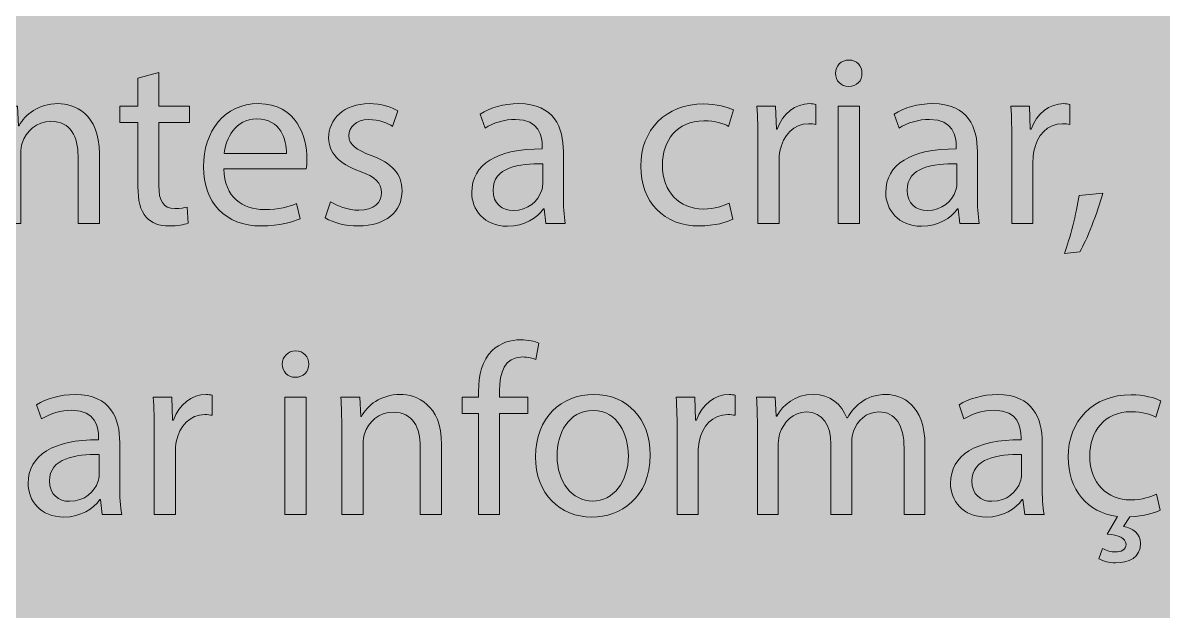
# Model space of a CAD drawing. Header units: inches. Extents: x -507 to 1392, y -754 to 68.
# Drawn here: x 442 to 498.4, y -129.8 to -100.7 of the extents above; entities that cross this region are included whole.
import ezdxf

# ---------------------------------------------------------------- set-up
doc = ezdxf.new("R2010")
doc.units = ezdxf.units.IN
doc.header["$MEASUREMENT"] = 0
doc.layers.add('Front', color=7, linetype='Continuous')
picture_1 = doc.add_image_def('image1.png', size_in_pixel=(3301, 2181))

# ---------------------------------------------------------------- blocks, each defined once
blk = doc.blocks.new('block 3')
at = {"layer": 'Front', "true_color": 0x326699}
h = blk.add_hatch(color=165, dxfattribs=at)
h.dxf.hatch_style = 2
h.paths.add_polyline_path([(-211, -462.1), (-211, 61.249), (581, 61.249), (581, -462.1)])
at = {"layer": 'Front'}
image = blk.add_image(picture_1, insert=(-211, -462.191), size_in_units=(792.24, 523.44), dxfattribs=at)
blk = doc.blocks.new('block 47')
at = {"layer": 'Front', "true_color": 0x231f20}
h = blk.add_hatch(color=250, dxfattribs=at)
h.dxf.hatch_style = 2
edge = h.paths.add_edge_path()
edge.add_spline(control_points=[(483.506, -103.209), (483.518, -103.569), (483.254, -103.857), (482.834, -103.857), (482.462, -103.857), (482.199, -103.569), (482.199, -103.209), (482.199, -102.838), (482.475, -102.55), (482.858, -102.55), (483.254, -102.55), (483.506, -102.838), (483.506, -103.209)], knot_values=[0, 0, 0, 0, 1, 1, 1, 2, 2, 2, 3, 3, 3, 4, 4, 4, 4], degree=3, periodic=1)
h.paths.add_polyline_path([(482.331, -110.646), (482.331, -104.841), (483.386, -104.841), (483.386, -110.646)])
h = blk.add_hatch(color=250, dxfattribs=at)
h.dxf.hatch_style = 2
edge = h.paths.add_edge_path()
edge.add_spline(control_points=[(448.718, -103.174), (448.718, -103.174), (448.718, -104.841), (448.718, -104.841), (448.718, -104.841), (450.229, -104.841), (450.229, -104.841), (450.229, -104.841), (450.229, -105.644), (450.229, -105.644), (450.229, -105.644), (448.718, -105.644), (448.718, -105.644), (448.718, -105.644), (448.718, -108.774), (448.718, -108.774), (448.718, -109.494), (448.922, -109.902), (449.51, -109.902), (449.786, -109.902), (449.989, -109.866), (450.121, -109.83), (450.121, -109.83), (450.169, -110.622), (450.169, -110.622), (449.965, -110.706), (449.642, -110.766), (449.234, -110.766), (448.742, -110.766), (448.346, -110.609), (448.094, -110.322), (447.794, -110.01), (447.687, -109.494), (447.687, -108.811), (447.687, -108.811), (447.687, -105.644), (447.687, -105.644), (447.687, -105.644), (446.787, -105.644), (446.787, -105.644), (446.787, -105.644), (446.787, -104.841), (446.787, -104.841), (446.787, -104.841), (447.687, -104.841), (447.687, -104.841), (447.687, -104.841), (447.687, -103.449), (447.687, -103.449), (447.687, -103.449), (448.718, -103.174), (448.718, -103.174)], knot_values=[0, 0, 0, 0, 1, 1, 1, 2, 2, 2, 3, 3, 3, 4, 4, 4, 5, 5, 5, 6, 6, 6, 7, 7, 7, 8, 8, 8, 9, 9, 9, 10, 10, 10, 11, 11, 11, 12, 12, 12, 13, 13, 13, 14, 14, 14, 15, 15, 15, 16, 16, 16, 17, 17, 17, 17], degree=3, periodic=1)
h = blk.add_hatch(color=250, dxfattribs=at)
h.dxf.hatch_style = 2
edge = h.paths.add_edge_path()
edge.add_spline(control_points=[(440.835, -106.412), (440.835, -105.812), (440.823, -105.32), (440.787, -104.841), (440.787, -104.841), (441.723, -104.841), (441.723, -104.841), (441.723, -104.841), (441.782, -105.8), (441.782, -105.8), (441.782, -105.8), (441.807, -105.8), (441.807, -105.8), (442.094, -105.249), (442.766, -104.709), (443.726, -104.709), (444.529, -104.709), (445.776, -105.188), (445.776, -107.179), (445.776, -107.179), (445.776, -110.646), (445.776, -110.646), (445.776, -110.646), (444.721, -110.646), (444.721, -110.646), (444.721, -110.646), (444.721, -107.299), (444.721, -107.299), (444.721, -106.364), (444.373, -105.584), (443.377, -105.584), (442.682, -105.584), (442.142, -106.076), (441.962, -106.664), (441.915, -106.795), (441.891, -106.976), (441.891, -107.155), (441.891, -107.155), (441.891, -110.646), (441.891, -110.646), (441.891, -110.646), (440.835, -110.646), (440.835, -110.646), (440.835, -110.646), (440.835, -106.412), (440.835, -106.412)], knot_values=[0, 0, 0, 0, 1, 1, 1, 2, 2, 2, 3, 3, 3, 4, 4, 4, 5, 5, 5, 6, 6, 6, 7, 7, 7, 8, 8, 8, 9, 9, 9, 10, 10, 10, 11, 11, 11, 12, 12, 12, 13, 13, 13, 14, 14, 14, 15, 15, 15, 15], degree=3, periodic=1)
h = blk.add_hatch(color=250, dxfattribs=at)
h.dxf.hatch_style = 2
edge = h.paths.add_edge_path()
edge.add_spline(control_points=[(451.935, -107.935), (451.959, -109.362), (452.87, -109.95), (453.926, -109.95), (454.681, -109.95), (455.137, -109.818), (455.533, -109.65), (455.533, -109.65), (455.713, -110.406), (455.713, -110.406), (455.341, -110.574), (454.706, -110.766), (453.782, -110.766), (451.995, -110.766), (450.927, -109.59), (450.927, -107.839), (450.927, -106.088), (451.959, -104.709), (453.65, -104.709), (455.545, -104.709), (456.049, -106.376), (456.049, -107.443), (456.049, -107.659), (456.024, -107.827), (456.013, -107.935), (456.013, -107.935), (451.935, -107.935), (451.935, -107.935)], knot_values=[0, 0, 0, 0, 1, 1, 1, 2, 2, 2, 3, 3, 3, 4, 4, 4, 5, 5, 5, 6, 6, 6, 7, 7, 7, 8, 8, 8, 9, 9, 9, 9], degree=3, periodic=1)
edge = h.paths.add_edge_path()
edge.add_spline(control_points=[(455.029, -107.179), (455.041, -106.508), (454.753, -105.464), (453.566, -105.464), (452.499, -105.464), (452.031, -106.448), (451.947, -107.179), (451.947, -107.179), (455.029, -107.179), (455.029, -107.179)], knot_values=[0, 0, 0, 0, 1, 1, 1, 2, 2, 2, 3, 3, 3, 3], degree=3, periodic=1)
h = blk.add_hatch(color=250, dxfattribs=at)
h.dxf.hatch_style = 2
edge = h.paths.add_edge_path()
edge.add_spline(control_points=[(457.215, -109.566), (457.527, -109.77), (458.079, -109.986), (458.606, -109.986), (459.374, -109.986), (459.733, -109.602), (459.733, -109.123), (459.733, -108.619), (459.434, -108.343), (458.654, -108.055), (457.611, -107.683), (457.119, -107.107), (457.119, -106.412), (457.119, -105.477), (457.875, -104.709), (459.122, -104.709), (459.709, -104.709), (460.226, -104.876), (460.549, -105.068), (460.549, -105.068), (460.285, -105.836), (460.285, -105.836), (460.058, -105.692), (459.638, -105.5), (459.098, -105.5), (458.474, -105.5), (458.126, -105.86), (458.126, -106.292), (458.126, -106.771), (458.474, -106.987), (459.23, -107.275), (460.237, -107.659), (460.753, -108.163), (460.753, -109.026), (460.753, -110.046), (459.961, -110.766), (458.582, -110.766), (457.947, -110.766), (457.359, -110.609), (456.951, -110.37), (456.951, -110.37), (457.215, -109.566), (457.215, -109.566)], knot_values=[0, 0, 0, 0, 1, 1, 1, 2, 2, 2, 3, 3, 3, 4, 4, 4, 5, 5, 5, 6, 6, 6, 7, 7, 7, 8, 8, 8, 9, 9, 9, 10, 10, 10, 11, 11, 11, 12, 12, 12, 13, 13, 13, 14, 14, 14, 14], degree=3, periodic=1)
h = blk.add_hatch(color=250, dxfattribs=at)
h.dxf.hatch_style = 2
edge = h.paths.add_edge_path()
edge.add_spline(control_points=[(467.869, -110.646), (467.869, -110.646), (467.785, -109.914), (467.785, -109.914), (467.785, -109.914), (467.749, -109.914), (467.749, -109.914), (467.425, -110.37), (466.802, -110.777), (465.974, -110.777), (464.799, -110.777), (464.199, -109.95), (464.199, -109.11), (464.199, -107.707), (465.446, -106.939), (467.689, -106.952), (467.689, -106.952), (467.689, -106.832), (467.689, -106.832), (467.689, -106.352), (467.557, -105.488), (466.37, -105.488), (465.83, -105.488), (465.267, -105.656), (464.859, -105.92), (464.859, -105.92), (464.619, -105.225), (464.619, -105.225), (465.099, -104.913), (465.794, -104.709), (466.526, -104.709), (468.301, -104.709), (468.732, -105.92), (468.732, -107.083), (468.732, -107.083), (468.732, -109.254), (468.732, -109.254), (468.732, -109.758), (468.756, -110.25), (468.829, -110.646), (468.829, -110.646), (467.869, -110.646), (467.869, -110.646)], knot_values=[0, 0, 0, 0, 1, 1, 1, 2, 2, 2, 3, 3, 3, 4, 4, 4, 5, 5, 5, 6, 6, 6, 7, 7, 7, 8, 8, 8, 9, 9, 9, 10, 10, 10, 11, 11, 11, 12, 12, 12, 13, 13, 13, 14, 14, 14, 14], degree=3, periodic=1)
edge = h.paths.add_edge_path()
edge.add_spline(control_points=[(467.713, -107.683), (466.562, -107.659), (465.254, -107.863), (465.254, -108.99), (465.254, -109.674), (465.71, -109.998), (466.25, -109.998), (467.005, -109.998), (467.485, -109.518), (467.653, -109.026), (467.689, -108.918), (467.713, -108.798), (467.713, -108.69), (467.713, -108.69), (467.713, -107.683), (467.713, -107.683)], knot_values=[0, 0, 0, 0, 1, 1, 1, 2, 2, 2, 3, 3, 3, 4, 4, 4, 5, 5, 5, 5], degree=3, periodic=1)
h = blk.add_hatch(color=250, dxfattribs=at)
h.dxf.hatch_style = 2
edge = h.paths.add_edge_path()
edge.add_spline(control_points=[(477.12, -110.43), (476.844, -110.574), (476.232, -110.766), (475.453, -110.766), (473.702, -110.766), (472.562, -109.578), (472.562, -107.803), (472.562, -106.016), (473.786, -104.721), (475.681, -104.721), (476.305, -104.721), (476.856, -104.876), (477.144, -105.021), (477.144, -105.021), (476.904, -105.836), (476.904, -105.836), (476.652, -105.692), (476.257, -105.561), (475.681, -105.561), (474.35, -105.561), (473.63, -106.544), (473.63, -107.755), (473.63, -109.098), (474.494, -109.926), (475.645, -109.926), (476.245, -109.926), (476.641, -109.77), (476.94, -109.638), (476.94, -109.638), (477.12, -110.43), (477.12, -110.43)], knot_values=[0, 0, 0, 0, 1, 1, 1, 2, 2, 2, 3, 3, 3, 4, 4, 4, 5, 5, 5, 6, 6, 6, 7, 7, 7, 8, 8, 8, 9, 9, 9, 10, 10, 10, 10], degree=3, periodic=1)
h = blk.add_hatch(color=250, dxfattribs=at)
h.dxf.hatch_style = 2
edge = h.paths.add_edge_path()
edge.add_spline(control_points=[(478.358, -106.652), (478.358, -105.968), (478.347, -105.38), (478.311, -104.841), (478.311, -104.841), (479.234, -104.841), (479.234, -104.841), (479.234, -104.841), (479.27, -105.98), (479.27, -105.98), (479.27, -105.98), (479.318, -105.98), (479.318, -105.98), (479.582, -105.201), (480.217, -104.709), (480.925, -104.709), (481.045, -104.709), (481.129, -104.721), (481.225, -104.745), (481.225, -104.745), (481.225, -105.74), (481.225, -105.74), (481.117, -105.716), (481.009, -105.704), (480.865, -105.704), (480.122, -105.704), (479.594, -106.268), (479.45, -107.06), (479.426, -107.204), (479.402, -107.371), (479.402, -107.551), (479.402, -107.551), (479.402, -110.646), (479.402, -110.646), (479.402, -110.646), (478.358, -110.646), (478.358, -110.646), (478.358, -110.646), (478.358, -106.652), (478.358, -106.652)], knot_values=[0, 0, 0, 0, 1, 1, 1, 2, 2, 2, 3, 3, 3, 4, 4, 4, 5, 5, 5, 6, 6, 6, 7, 7, 7, 8, 8, 8, 9, 9, 9, 10, 10, 10, 11, 11, 11, 12, 12, 12, 13, 13, 13, 13], degree=3, periodic=1)
h = blk.add_hatch(color=250, dxfattribs=at)
h.dxf.hatch_style = 2
edge = h.paths.add_edge_path()
edge.add_spline(control_points=[(488.353, -110.646), (488.353, -110.646), (488.269, -109.914), (488.269, -109.914), (488.269, -109.914), (488.232, -109.914), (488.232, -109.914), (487.909, -110.37), (487.285, -110.777), (486.458, -110.777), (485.282, -110.777), (484.683, -109.95), (484.683, -109.11), (484.683, -107.707), (485.93, -106.939), (488.172, -106.952), (488.172, -106.952), (488.172, -106.832), (488.172, -106.832), (488.172, -106.352), (488.041, -105.488), (486.854, -105.488), (486.313, -105.488), (485.75, -105.656), (485.342, -105.92), (485.342, -105.92), (485.102, -105.225), (485.102, -105.225), (485.582, -104.913), (486.277, -104.709), (487.009, -104.709), (488.784, -104.709), (489.216, -105.92), (489.216, -107.083), (489.216, -107.083), (489.216, -109.254), (489.216, -109.254), (489.216, -109.758), (489.24, -110.25), (489.312, -110.646), (489.312, -110.646), (488.353, -110.646), (488.353, -110.646)], knot_values=[0, 0, 0, 0, 1, 1, 1, 2, 2, 2, 3, 3, 3, 4, 4, 4, 5, 5, 5, 6, 6, 6, 7, 7, 7, 8, 8, 8, 9, 9, 9, 10, 10, 10, 11, 11, 11, 12, 12, 12, 13, 13, 13, 14, 14, 14, 14], degree=3, periodic=1)
edge = h.paths.add_edge_path()
edge.add_spline(control_points=[(488.196, -107.683), (487.045, -107.659), (485.738, -107.863), (485.738, -108.99), (485.738, -109.674), (486.194, -109.998), (486.733, -109.998), (487.489, -109.998), (487.969, -109.518), (488.137, -109.026), (488.172, -108.918), (488.196, -108.798), (488.196, -108.69), (488.196, -108.69), (488.196, -107.683), (488.196, -107.683)], knot_values=[0, 0, 0, 0, 1, 1, 1, 2, 2, 2, 3, 3, 3, 4, 4, 4, 5, 5, 5, 5], degree=3, periodic=1)
h = blk.add_hatch(color=250, dxfattribs=at)
h.dxf.hatch_style = 2
edge = h.paths.add_edge_path()
edge.add_spline(control_points=[(490.922, -106.652), (490.922, -105.968), (490.91, -105.38), (490.875, -104.841), (490.875, -104.841), (491.798, -104.841), (491.798, -104.841), (491.798, -104.841), (491.834, -105.98), (491.834, -105.98), (491.834, -105.98), (491.882, -105.98), (491.882, -105.98), (492.146, -105.201), (492.781, -104.709), (493.489, -104.709), (493.609, -104.709), (493.693, -104.721), (493.789, -104.745), (493.789, -104.745), (493.789, -105.74), (493.789, -105.74), (493.681, -105.716), (493.573, -105.704), (493.429, -105.704), (492.686, -105.704), (492.158, -106.268), (492.014, -107.06), (491.99, -107.204), (491.966, -107.371), (491.966, -107.551), (491.966, -107.551), (491.966, -110.646), (491.966, -110.646), (491.966, -110.646), (490.922, -110.646), (490.922, -110.646), (490.922, -110.646), (490.922, -106.652), (490.922, -106.652)], knot_values=[0, 0, 0, 0, 1, 1, 1, 2, 2, 2, 3, 3, 3, 4, 4, 4, 5, 5, 5, 6, 6, 6, 7, 7, 7, 8, 8, 8, 9, 9, 9, 10, 10, 10, 11, 11, 11, 12, 12, 12, 13, 13, 13, 13], degree=3, periodic=1)
h = blk.add_hatch(color=250, dxfattribs=at)
h.dxf.hatch_style = 2
edge = h.paths.add_edge_path()
edge.add_spline(control_points=[(493.527, -112.121), (493.791, -111.413), (494.115, -110.13), (494.247, -109.254), (494.247, -109.254), (495.422, -109.134), (495.422, -109.134), (495.146, -110.154), (494.618, -111.485), (494.282, -112.049), (494.282, -112.049), (493.527, -112.121), (493.527, -112.121)], knot_values=[0, 0, 0, 0, 1, 1, 1, 2, 2, 2, 3, 3, 3, 4, 4, 4, 4], degree=3, periodic=1)
h = blk.add_hatch(color=250, dxfattribs=at)
h.dxf.hatch_style = 2
edge = h.paths.add_edge_path()
edge.add_spline(control_points=[(464.535, -125.045), (464.535, -125.045), (464.535, -120.044), (464.535, -120.044), (464.535, -120.044), (463.719, -120.044), (463.719, -120.044), (463.719, -120.044), (463.719, -119.241), (463.719, -119.241), (463.719, -119.241), (464.535, -119.241), (464.535, -119.241), (464.535, -119.241), (464.535, -118.965), (464.535, -118.965), (464.535, -118.149), (464.715, -117.406), (465.207, -116.938), (465.602, -116.554), (466.13, -116.398), (466.622, -116.398), (466.993, -116.398), (467.317, -116.482), (467.521, -116.566), (467.521, -116.566), (467.377, -117.382), (467.377, -117.382), (467.221, -117.31), (467.005, -117.25), (466.706, -117.25), (465.806, -117.25), (465.578, -118.041), (465.578, -118.929), (465.578, -118.929), (465.578, -119.241), (465.578, -119.241), (465.578, -119.241), (466.981, -119.241), (466.981, -119.241), (466.981, -119.241), (466.981, -120.044), (466.981, -120.044), (466.981, -120.044), (465.578, -120.044), (465.578, -120.044), (465.578, -120.044), (465.578, -125.045), (465.578, -125.045), (465.578, -125.045), (464.535, -125.045), (464.535, -125.045)], knot_values=[0, 0, 0, 0, 1, 1, 1, 2, 2, 2, 3, 3, 3, 4, 4, 4, 5, 5, 5, 6, 6, 6, 7, 7, 7, 8, 8, 8, 9, 9, 9, 10, 10, 10, 11, 11, 11, 12, 12, 12, 13, 13, 13, 14, 14, 14, 15, 15, 15, 16, 16, 16, 17, 17, 17, 17], degree=3, periodic=1)
h = blk.add_hatch(color=250, dxfattribs=at)
h.dxf.hatch_style = 2
edge = h.paths.add_edge_path()
edge.add_spline(control_points=[(456.134, -117.609), (456.146, -117.969), (455.882, -118.257), (455.463, -118.257), (455.091, -118.257), (454.827, -117.969), (454.827, -117.609), (454.827, -117.238), (455.103, -116.95), (455.487, -116.95), (455.882, -116.95), (456.134, -117.238), (456.134, -117.609)], knot_values=[0, 0, 0, 0, 1, 1, 1, 2, 2, 2, 3, 3, 3, 4, 4, 4, 4], degree=3, periodic=1)
h.paths.add_polyline_path([(454.959, -125.045), (454.959, -119.241), (456.015, -119.241), (456.015, -125.045)])
h = blk.add_hatch(color=250, dxfattribs=at)
h.dxf.hatch_style = 2
edge = h.paths.add_edge_path()
edge.add_spline(control_points=[(445.921, -125.045), (445.921, -125.045), (445.837, -124.314), (445.837, -124.314), (445.837, -124.314), (445.801, -124.314), (445.801, -124.314), (445.478, -124.77), (444.854, -125.177), (444.026, -125.177), (442.851, -125.177), (442.251, -124.35), (442.251, -123.51), (442.251, -122.107), (443.499, -121.339), (445.741, -121.352), (445.741, -121.352), (445.741, -121.231), (445.741, -121.231), (445.741, -120.752), (445.609, -119.888), (444.422, -119.888), (443.882, -119.888), (443.319, -120.056), (442.911, -120.32), (442.911, -120.32), (442.671, -119.625), (442.671, -119.625), (443.151, -119.312), (443.847, -119.109), (444.578, -119.109), (446.353, -119.109), (446.785, -120.32), (446.785, -121.483), (446.785, -121.483), (446.785, -123.654), (446.785, -123.654), (446.785, -124.158), (446.809, -124.649), (446.881, -125.045), (446.881, -125.045), (445.921, -125.045), (445.921, -125.045)], knot_values=[0, 0, 0, 0, 1, 1, 1, 2, 2, 2, 3, 3, 3, 4, 4, 4, 5, 5, 5, 6, 6, 6, 7, 7, 7, 8, 8, 8, 9, 9, 9, 10, 10, 10, 11, 11, 11, 12, 12, 12, 13, 13, 13, 14, 14, 14, 14], degree=3, periodic=1)
edge = h.paths.add_edge_path()
edge.add_spline(control_points=[(445.766, -122.083), (444.614, -122.059), (443.307, -122.263), (443.307, -123.39), (443.307, -124.074), (443.763, -124.398), (444.302, -124.398), (445.058, -124.398), (445.538, -123.918), (445.706, -123.426), (445.741, -123.318), (445.766, -123.198), (445.766, -123.09), (445.766, -123.09), (445.766, -122.083), (445.766, -122.083)], knot_values=[0, 0, 0, 0, 1, 1, 1, 2, 2, 2, 3, 3, 3, 4, 4, 4, 5, 5, 5, 5], degree=3, periodic=1)
h = blk.add_hatch(color=250, dxfattribs=at)
h.dxf.hatch_style = 2
edge = h.paths.add_edge_path()
edge.add_spline(control_points=[(448.491, -121.052), (448.491, -120.368), (448.479, -119.78), (448.443, -119.241), (448.443, -119.241), (449.367, -119.241), (449.367, -119.241), (449.367, -119.241), (449.403, -120.38), (449.403, -120.38), (449.403, -120.38), (449.451, -120.38), (449.451, -120.38), (449.714, -119.601), (450.35, -119.109), (451.058, -119.109), (451.178, -119.109), (451.262, -119.121), (451.357, -119.145), (451.357, -119.145), (451.357, -120.14), (451.357, -120.14), (451.25, -120.116), (451.142, -120.104), (450.998, -120.104), (450.254, -120.104), (449.727, -120.668), (449.583, -121.459), (449.559, -121.604), (449.535, -121.771), (449.535, -121.951), (449.535, -121.951), (449.535, -125.045), (449.535, -125.045), (449.535, -125.045), (448.491, -125.045), (448.491, -125.045), (448.491, -125.045), (448.491, -121.052), (448.491, -121.052)], knot_values=[0, 0, 0, 0, 1, 1, 1, 2, 2, 2, 3, 3, 3, 4, 4, 4, 5, 5, 5, 6, 6, 6, 7, 7, 7, 8, 8, 8, 9, 9, 9, 10, 10, 10, 11, 11, 11, 12, 12, 12, 13, 13, 13, 13], degree=3, periodic=1)
h = blk.add_hatch(color=250, dxfattribs=at)
h.dxf.hatch_style = 2
edge = h.paths.add_edge_path()
edge.add_spline(control_points=[(457.767, -120.812), (457.767, -120.212), (457.755, -119.72), (457.719, -119.241), (457.719, -119.241), (458.655, -119.241), (458.655, -119.241), (458.655, -119.241), (458.715, -120.2), (458.715, -120.2), (458.715, -120.2), (458.739, -120.2), (458.739, -120.2), (459.026, -119.648), (459.698, -119.109), (460.658, -119.109), (461.461, -119.109), (462.708, -119.588), (462.708, -121.579), (462.708, -121.579), (462.708, -125.045), (462.708, -125.045), (462.708, -125.045), (461.653, -125.045), (461.653, -125.045), (461.653, -125.045), (461.653, -121.699), (461.653, -121.699), (461.653, -120.764), (461.305, -119.984), (460.31, -119.984), (459.614, -119.984), (459.074, -120.476), (458.895, -121.063), (458.847, -121.195), (458.823, -121.375), (458.823, -121.555), (458.823, -121.555), (458.823, -125.045), (458.823, -125.045), (458.823, -125.045), (457.767, -125.045), (457.767, -125.045), (457.767, -125.045), (457.767, -120.812), (457.767, -120.812)], knot_values=[0, 0, 0, 0, 1, 1, 1, 2, 2, 2, 3, 3, 3, 4, 4, 4, 5, 5, 5, 6, 6, 6, 7, 7, 7, 8, 8, 8, 9, 9, 9, 10, 10, 10, 11, 11, 11, 12, 12, 12, 13, 13, 13, 14, 14, 14, 15, 15, 15, 15], degree=3, periodic=1)
h = blk.add_hatch(color=250, dxfattribs=at)
h.dxf.hatch_style = 2
edge = h.paths.add_edge_path()
edge.add_spline(control_points=[(473.028, -122.095), (473.028, -124.242), (471.541, -125.177), (470.138, -125.177), (468.566, -125.177), (467.355, -124.026), (467.355, -122.191), (467.355, -120.248), (468.626, -119.109), (470.233, -119.109), (471.901, -119.109), (473.028, -120.32), (473.028, -122.095)], knot_values=[0, 0, 0, 0, 1, 1, 1, 2, 2, 2, 3, 3, 3, 4, 4, 4, 4], degree=3, periodic=1)
edge = h.paths.add_edge_path()
edge.add_spline(control_points=[(468.422, -122.155), (468.422, -123.426), (469.154, -124.386), (470.186, -124.386), (471.193, -124.386), (471.949, -123.438), (471.949, -122.131), (471.949, -121.147), (471.457, -119.9), (470.209, -119.9), (468.962, -119.9), (468.422, -121.052), (468.422, -122.155)], knot_values=[0, 0, 0, 0, 1, 1, 1, 2, 2, 2, 3, 3, 3, 4, 4, 4, 4], degree=3, periodic=1)
h = blk.add_hatch(color=250, dxfattribs=at)
h.dxf.hatch_style = 2
edge = h.paths.add_edge_path()
edge.add_spline(control_points=[(474.363, -121.052), (474.363, -120.368), (474.351, -119.78), (474.315, -119.241), (474.315, -119.241), (475.238, -119.241), (475.238, -119.241), (475.238, -119.241), (475.274, -120.38), (475.274, -120.38), (475.274, -120.38), (475.322, -120.38), (475.322, -120.38), (475.586, -119.601), (476.222, -119.109), (476.929, -119.109), (477.049, -119.109), (477.133, -119.121), (477.229, -119.145), (477.229, -119.145), (477.229, -120.14), (477.229, -120.14), (477.121, -120.116), (477.013, -120.104), (476.87, -120.104), (476.126, -120.104), (475.598, -120.668), (475.454, -121.459), (475.43, -121.604), (475.406, -121.771), (475.406, -121.951), (475.406, -121.951), (475.406, -125.045), (475.406, -125.045), (475.406, -125.045), (474.363, -125.045), (474.363, -125.045), (474.363, -125.045), (474.363, -121.052), (474.363, -121.052)], knot_values=[0, 0, 0, 0, 1, 1, 1, 2, 2, 2, 3, 3, 3, 4, 4, 4, 5, 5, 5, 6, 6, 6, 7, 7, 7, 8, 8, 8, 9, 9, 9, 10, 10, 10, 11, 11, 11, 12, 12, 12, 13, 13, 13, 13], degree=3, periodic=1)
h = blk.add_hatch(color=250, dxfattribs=at)
h.dxf.hatch_style = 2
edge = h.paths.add_edge_path()
edge.add_spline(control_points=[(478.334, -120.812), (478.334, -120.212), (478.322, -119.72), (478.287, -119.241), (478.287, -119.241), (479.21, -119.241), (479.21, -119.241), (479.21, -119.241), (479.258, -120.176), (479.258, -120.176), (479.258, -120.176), (479.294, -120.176), (479.294, -120.176), (479.618, -119.625), (480.158, -119.109), (481.117, -119.109), (481.909, -119.109), (482.508, -119.588), (482.76, -120.272), (482.76, -120.272), (482.784, -120.272), (482.784, -120.272), (482.964, -119.948), (483.192, -119.696), (483.432, -119.517), (483.779, -119.252), (484.163, -119.109), (484.715, -119.109), (485.482, -119.109), (486.622, -119.612), (486.622, -121.627), (486.622, -121.627), (486.622, -125.045), (486.622, -125.045), (486.622, -125.045), (485.59, -125.045), (485.59, -125.045), (485.59, -125.045), (485.59, -121.759), (485.59, -121.759), (485.59, -120.644), (485.183, -119.972), (484.331, -119.972), (483.731, -119.972), (483.264, -120.416), (483.084, -120.932), (483.036, -121.076), (483, -121.268), (483, -121.459), (483, -121.459), (483, -125.045), (483, -125.045), (483, -125.045), (481.969, -125.045), (481.969, -125.045), (481.969, -125.045), (481.969, -121.567), (481.969, -121.567), (481.969, -120.644), (481.561, -119.972), (480.757, -119.972), (480.098, -119.972), (479.618, -120.5), (479.45, -121.028), (479.39, -121.184), (479.366, -121.363), (479.366, -121.543), (479.366, -121.543), (479.366, -125.045), (479.366, -125.045), (479.366, -125.045), (478.334, -125.045), (478.334, -125.045), (478.334, -125.045), (478.334, -120.812), (478.334, -120.812)], knot_values=[0, 0, 0, 0, 1, 1, 1, 2, 2, 2, 3, 3, 3, 4, 4, 4, 5, 5, 5, 6, 6, 6, 7, 7, 7, 8, 8, 8, 9, 9, 9, 10, 10, 10, 11, 11, 11, 12, 12, 12, 13, 13, 13, 14, 14, 14, 15, 15, 15, 16, 16, 16, 17, 17, 17, 18, 18, 18, 19, 19, 19, 20, 20, 20, 21, 21, 21, 22, 22, 22, 23, 23, 23, 24, 24, 24, 25, 25, 25, 25], degree=3, periodic=1)
h = blk.add_hatch(color=250, dxfattribs=at)
h.dxf.hatch_style = 2
edge = h.paths.add_edge_path()
edge.add_spline(control_points=[(491.557, -125.045), (491.557, -125.045), (491.473, -124.314), (491.473, -124.314), (491.473, -124.314), (491.437, -124.314), (491.437, -124.314), (491.113, -124.77), (490.49, -125.177), (489.662, -125.177), (488.487, -125.177), (487.887, -124.35), (487.887, -123.51), (487.887, -122.107), (489.134, -121.339), (491.377, -121.352), (491.377, -121.352), (491.377, -121.231), (491.377, -121.231), (491.377, -120.752), (491.245, -119.888), (490.058, -119.888), (489.518, -119.888), (488.955, -120.056), (488.547, -120.32), (488.547, -120.32), (488.307, -119.625), (488.307, -119.625), (488.787, -119.312), (489.482, -119.109), (490.214, -119.109), (491.989, -119.109), (492.42, -120.32), (492.42, -121.483), (492.42, -121.483), (492.42, -123.654), (492.42, -123.654), (492.42, -124.158), (492.444, -124.649), (492.517, -125.045), (492.517, -125.045), (491.557, -125.045), (491.557, -125.045)], knot_values=[0, 0, 0, 0, 1, 1, 1, 2, 2, 2, 3, 3, 3, 4, 4, 4, 5, 5, 5, 6, 6, 6, 7, 7, 7, 8, 8, 8, 9, 9, 9, 10, 10, 10, 11, 11, 11, 12, 12, 12, 13, 13, 13, 14, 14, 14, 14], degree=3, periodic=1)
edge = h.paths.add_edge_path()
edge.add_spline(control_points=[(491.401, -122.083), (490.25, -122.059), (488.942, -122.263), (488.942, -123.39), (488.942, -124.074), (489.398, -124.398), (489.938, -124.398), (490.693, -124.398), (491.173, -123.918), (491.341, -123.426), (491.377, -123.318), (491.401, -123.198), (491.401, -123.09), (491.401, -123.09), (491.401, -122.083), (491.401, -122.083)], knot_values=[0, 0, 0, 0, 1, 1, 1, 2, 2, 2, 3, 3, 3, 4, 4, 4, 5, 5, 5, 5], degree=3, periodic=1)
h = blk.add_hatch(color=250, dxfattribs=at)
h.dxf.hatch_style = 2
edge = h.paths.add_edge_path()
edge.add_spline(control_points=[(498.264, -124.83), (498.012, -124.961), (497.46, -125.142), (496.765, -125.166), (496.765, -125.166), (496.453, -125.645), (496.453, -125.645), (496.897, -125.705), (497.293, -126.017), (497.293, -126.473), (497.293, -127.18), (496.705, -127.444), (496.045, -127.444), (495.746, -127.444), (495.434, -127.36), (495.23, -127.24), (495.23, -127.24), (495.41, -126.725), (495.41, -126.725), (495.602, -126.844), (495.842, -126.904), (496.058, -126.904), (496.321, -126.904), (496.573, -126.809), (496.573, -126.521), (496.561, -126.209), (496.201, -126.065), (495.638, -126.017), (495.638, -126.017), (496.142, -125.142), (496.142, -125.142), (494.654, -124.949), (493.707, -123.822), (493.707, -122.203), (493.707, -120.416), (494.93, -119.121), (496.825, -119.121), (497.449, -119.121), (498, -119.276), (498.288, -119.42), (498.288, -119.42), (498.048, -120.236), (498.048, -120.236), (497.796, -120.092), (497.401, -119.96), (496.825, -119.96), (495.494, -119.96), (494.774, -120.944), (494.774, -122.155), (494.774, -123.498), (495.638, -124.326), (496.789, -124.326), (497.389, -124.326), (497.785, -124.17), (498.084, -124.038), (498.084, -124.038), (498.264, -124.83), (498.264, -124.83)], knot_values=[0, 0, 0, 0, 1, 1, 1, 2, 2, 2, 3, 3, 3, 4, 4, 4, 5, 5, 5, 6, 6, 6, 7, 7, 7, 8, 8, 8, 9, 9, 9, 10, 10, 10, 11, 11, 11, 12, 12, 12, 13, 13, 13, 14, 14, 14, 15, 15, 15, 16, 16, 16, 17, 17, 17, 18, 18, 18, 19, 19, 19, 19], degree=3, periodic=1)
at = {"layer": 'Front', "lineweight": 0}
for points in [[(482.331, -110.646), (482.331, -104.841), (483.386, -104.841), (483.386, -110.646), (482.331, -110.646)], [(454.959, -125.045), (454.959, -119.241), (456.015, -119.241), (456.015, -125.045), (454.959, -125.045)]]:
    blk.add_lwpolyline(points, dxfattribs=at)
for points, knots in [([(483.506, -103.209), (483.518, -103.569), (483.254, -103.857), (482.834, -103.857), (482.462, -103.857), (482.199, -103.569), (482.199, -103.209), (482.199, -102.838), (482.475, -102.55), (482.858, -102.55), (483.254, -102.55), (483.506, -102.838), (483.506, -103.209)], [0, 0, 0, 0, 1, 1, 1, 2, 2, 2, 3, 3, 3, 4, 4, 4, 4]), ([(448.718, -103.174), (448.718, -103.174), (448.718, -104.841), (448.718, -104.841), (448.718, -104.841), (450.229, -104.841), (450.229, -104.841), (450.229, -104.841), (450.229, -105.644), (450.229, -105.644), (450.229, -105.644), (448.718, -105.644), (448.718, -105.644), (448.718, -105.644), (448.718, -108.774), (448.718, -108.774), (448.718, -109.494), (448.922, -109.902), (449.51, -109.902), (449.786, -109.902), (449.989, -109.866), (450.121, -109.83), (450.121, -109.83), (450.169, -110.622), (450.169, -110.622), (449.965, -110.706), (449.642, -110.766), (449.234, -110.766), (448.742, -110.766), (448.346, -110.609), (448.094, -110.322), (447.794, -110.01), (447.687, -109.494), (447.687, -108.811), (447.687, -108.811), (447.687, -105.644), (447.687, -105.644), (447.687, -105.644), (446.787, -105.644), (446.787, -105.644), (446.787, -105.644), (446.787, -104.841), (446.787, -104.841), (446.787, -104.841), (447.687, -104.841), (447.687, -104.841), (447.687, -104.841), (447.687, -103.449), (447.687, -103.449), (447.687, -103.449), (448.718, -103.174), (448.718, -103.174)], [0, 0, 0, 0, 1, 1, 1, 2, 2, 2, 3, 3, 3, 4, 4, 4, 5, 5, 5, 6, 6, 6, 7, 7, 7, 8, 8, 8, 9, 9, 9, 10, 10, 10, 11, 11, 11, 12, 12, 12, 13, 13, 13, 14, 14, 14, 15, 15, 15, 16, 16, 16, 17, 17, 17, 17]), ([(440.835, -106.412), (440.835, -105.812), (440.823, -105.32), (440.787, -104.841), (440.787, -104.841), (441.723, -104.841), (441.723, -104.841), (441.723, -104.841), (441.782, -105.8), (441.782, -105.8), (441.782, -105.8), (441.807, -105.8), (441.807, -105.8), (442.094, -105.249), (442.766, -104.709), (443.726, -104.709), (444.529, -104.709), (445.776, -105.188), (445.776, -107.179), (445.776, -107.179), (445.776, -110.646), (445.776, -110.646), (445.776, -110.646), (444.721, -110.646), (444.721, -110.646), (444.721, -110.646), (444.721, -107.299), (444.721, -107.299), (444.721, -106.364), (444.373, -105.584), (443.377, -105.584), (442.682, -105.584), (442.142, -106.076), (441.962, -106.664), (441.915, -106.795), (441.891, -106.976), (441.891, -107.155), (441.891, -107.155), (441.891, -110.646), (441.891, -110.646), (441.891, -110.646), (440.835, -110.646), (440.835, -110.646), (440.835, -110.646), (440.835, -106.412), (440.835, -106.412)], [0, 0, 0, 0, 1, 1, 1, 2, 2, 2, 3, 3, 3, 4, 4, 4, 5, 5, 5, 6, 6, 6, 7, 7, 7, 8, 8, 8, 9, 9, 9, 10, 10, 10, 11, 11, 11, 12, 12, 12, 13, 13, 13, 14, 14, 14, 15, 15, 15, 15]), ([(451.935, -107.935), (451.959, -109.362), (452.87, -109.95), (453.926, -109.95), (454.681, -109.95), (455.137, -109.818), (455.533, -109.65), (455.533, -109.65), (455.713, -110.406), (455.713, -110.406), (455.341, -110.574), (454.706, -110.766), (453.782, -110.766), (451.995, -110.766), (450.927, -109.59), (450.927, -107.839), (450.927, -106.088), (451.959, -104.709), (453.65, -104.709), (455.545, -104.709), (456.049, -106.376), (456.049, -107.443), (456.049, -107.659), (456.024, -107.827), (456.013, -107.935), (456.013, -107.935), (451.935, -107.935), (451.935, -107.935)], [0, 0, 0, 0, 1, 1, 1, 2, 2, 2, 3, 3, 3, 4, 4, 4, 5, 5, 5, 6, 6, 6, 7, 7, 7, 8, 8, 8, 9, 9, 9, 9]), ([(457.215, -109.566), (457.527, -109.77), (458.079, -109.986), (458.606, -109.986), (459.374, -109.986), (459.733, -109.602), (459.733, -109.123), (459.733, -108.619), (459.434, -108.343), (458.654, -108.055), (457.611, -107.683), (457.119, -107.107), (457.119, -106.412), (457.119, -105.477), (457.875, -104.709), (459.122, -104.709), (459.709, -104.709), (460.226, -104.876), (460.549, -105.068), (460.549, -105.068), (460.285, -105.836), (460.285, -105.836), (460.058, -105.692), (459.638, -105.5), (459.098, -105.5), (458.474, -105.5), (458.126, -105.86), (458.126, -106.292), (458.126, -106.771), (458.474, -106.987), (459.23, -107.275), (460.237, -107.659), (460.753, -108.163), (460.753, -109.026), (460.753, -110.046), (459.961, -110.766), (458.582, -110.766), (457.947, -110.766), (457.359, -110.609), (456.951, -110.37), (456.951, -110.37), (457.215, -109.566), (457.215, -109.566)], [0, 0, 0, 0, 1, 1, 1, 2, 2, 2, 3, 3, 3, 4, 4, 4, 5, 5, 5, 6, 6, 6, 7, 7, 7, 8, 8, 8, 9, 9, 9, 10, 10, 10, 11, 11, 11, 12, 12, 12, 13, 13, 13, 14, 14, 14, 14]), ([(467.869, -110.646), (467.869, -110.646), (467.785, -109.914), (467.785, -109.914), (467.785, -109.914), (467.749, -109.914), (467.749, -109.914), (467.425, -110.37), (466.802, -110.777), (465.974, -110.777), (464.799, -110.777), (464.199, -109.95), (464.199, -109.11), (464.199, -107.707), (465.446, -106.939), (467.689, -106.952), (467.689, -106.952), (467.689, -106.832), (467.689, -106.832), (467.689, -106.352), (467.557, -105.488), (466.37, -105.488), (465.83, -105.488), (465.267, -105.656), (464.859, -105.92), (464.859, -105.92), (464.619, -105.225), (464.619, -105.225), (465.099, -104.913), (465.794, -104.709), (466.526, -104.709), (468.301, -104.709), (468.732, -105.92), (468.732, -107.083), (468.732, -107.083), (468.732, -109.254), (468.732, -109.254), (468.732, -109.758), (468.756, -110.25), (468.829, -110.646), (468.829, -110.646), (467.869, -110.646), (467.869, -110.646)], [0, 0, 0, 0, 1, 1, 1, 2, 2, 2, 3, 3, 3, 4, 4, 4, 5, 5, 5, 6, 6, 6, 7, 7, 7, 8, 8, 8, 9, 9, 9, 10, 10, 10, 11, 11, 11, 12, 12, 12, 13, 13, 13, 14, 14, 14, 14]), ([(477.12, -110.43), (476.844, -110.574), (476.232, -110.766), (475.453, -110.766), (473.702, -110.766), (472.562, -109.578), (472.562, -107.803), (472.562, -106.016), (473.786, -104.721), (475.681, -104.721), (476.305, -104.721), (476.856, -104.876), (477.144, -105.021), (477.144, -105.021), (476.904, -105.836), (476.904, -105.836), (476.652, -105.692), (476.257, -105.561), (475.681, -105.561), (474.35, -105.561), (473.63, -106.544), (473.63, -107.755), (473.63, -109.098), (474.494, -109.926), (475.645, -109.926), (476.245, -109.926), (476.641, -109.77), (476.94, -109.638), (476.94, -109.638), (477.12, -110.43), (477.12, -110.43)], [0, 0, 0, 0, 1, 1, 1, 2, 2, 2, 3, 3, 3, 4, 4, 4, 5, 5, 5, 6, 6, 6, 7, 7, 7, 8, 8, 8, 9, 9, 9, 10, 10, 10, 10]), ([(478.358, -106.652), (478.358, -105.968), (478.347, -105.38), (478.311, -104.841), (478.311, -104.841), (479.234, -104.841), (479.234, -104.841), (479.234, -104.841), (479.27, -105.98), (479.27, -105.98), (479.27, -105.98), (479.318, -105.98), (479.318, -105.98), (479.582, -105.201), (480.217, -104.709), (480.925, -104.709), (481.045, -104.709), (481.129, -104.721), (481.225, -104.745), (481.225, -104.745), (481.225, -105.74), (481.225, -105.74), (481.117, -105.716), (481.009, -105.704), (480.865, -105.704), (480.122, -105.704), (479.594, -106.268), (479.45, -107.06), (479.426, -107.204), (479.402, -107.371), (479.402, -107.551), (479.402, -107.551), (479.402, -110.646), (479.402, -110.646), (479.402, -110.646), (478.358, -110.646), (478.358, -110.646), (478.358, -110.646), (478.358, -106.652), (478.358, -106.652)], [0, 0, 0, 0, 1, 1, 1, 2, 2, 2, 3, 3, 3, 4, 4, 4, 5, 5, 5, 6, 6, 6, 7, 7, 7, 8, 8, 8, 9, 9, 9, 10, 10, 10, 11, 11, 11, 12, 12, 12, 13, 13, 13, 13]), ([(488.353, -110.646), (488.353, -110.646), (488.269, -109.914), (488.269, -109.914), (488.269, -109.914), (488.232, -109.914), (488.232, -109.914), (487.909, -110.37), (487.285, -110.777), (486.458, -110.777), (485.282, -110.777), (484.683, -109.95), (484.683, -109.11), (484.683, -107.707), (485.93, -106.939), (488.172, -106.952), (488.172, -106.952), (488.172, -106.832), (488.172, -106.832), (488.172, -106.352), (488.041, -105.488), (486.854, -105.488), (486.313, -105.488), (485.75, -105.656), (485.342, -105.92), (485.342, -105.92), (485.102, -105.225), (485.102, -105.225), (485.582, -104.913), (486.277, -104.709), (487.009, -104.709), (488.784, -104.709), (489.216, -105.92), (489.216, -107.083), (489.216, -107.083), (489.216, -109.254), (489.216, -109.254), (489.216, -109.758), (489.24, -110.25), (489.312, -110.646), (489.312, -110.646), (488.353, -110.646), (488.353, -110.646)], [0, 0, 0, 0, 1, 1, 1, 2, 2, 2, 3, 3, 3, 4, 4, 4, 5, 5, 5, 6, 6, 6, 7, 7, 7, 8, 8, 8, 9, 9, 9, 10, 10, 10, 11, 11, 11, 12, 12, 12, 13, 13, 13, 14, 14, 14, 14]), ([(490.922, -106.652), (490.922, -105.968), (490.91, -105.38), (490.875, -104.841), (490.875, -104.841), (491.798, -104.841), (491.798, -104.841), (491.798, -104.841), (491.834, -105.98), (491.834, -105.98), (491.834, -105.98), (491.882, -105.98), (491.882, -105.98), (492.146, -105.201), (492.781, -104.709), (493.489, -104.709), (493.609, -104.709), (493.693, -104.721), (493.789, -104.745), (493.789, -104.745), (493.789, -105.74), (493.789, -105.74), (493.681, -105.716), (493.573, -105.704), (493.429, -105.704), (492.686, -105.704), (492.158, -106.268), (492.014, -107.06), (491.99, -107.204), (491.966, -107.371), (491.966, -107.551), (491.966, -107.551), (491.966, -110.646), (491.966, -110.646), (491.966, -110.646), (490.922, -110.646), (490.922, -110.646), (490.922, -110.646), (490.922, -106.652), (490.922, -106.652)], [0, 0, 0, 0, 1, 1, 1, 2, 2, 2, 3, 3, 3, 4, 4, 4, 5, 5, 5, 6, 6, 6, 7, 7, 7, 8, 8, 8, 9, 9, 9, 10, 10, 10, 11, 11, 11, 12, 12, 12, 13, 13, 13, 13]), ([(455.029, -107.179), (455.041, -106.508), (454.753, -105.464), (453.566, -105.464), (452.499, -105.464), (452.031, -106.448), (451.947, -107.179), (451.947, -107.179), (455.029, -107.179), (455.029, -107.179)], [0, 0, 0, 0, 1, 1, 1, 2, 2, 2, 3, 3, 3, 3]), ([(467.713, -107.683), (466.562, -107.659), (465.254, -107.863), (465.254, -108.99), (465.254, -109.674), (465.71, -109.998), (466.25, -109.998), (467.005, -109.998), (467.485, -109.518), (467.653, -109.026), (467.689, -108.918), (467.713, -108.798), (467.713, -108.69), (467.713, -108.69), (467.713, -107.683), (467.713, -107.683)], [0, 0, 0, 0, 1, 1, 1, 2, 2, 2, 3, 3, 3, 4, 4, 4, 5, 5, 5, 5]), ([(488.196, -107.683), (487.045, -107.659), (485.738, -107.863), (485.738, -108.99), (485.738, -109.674), (486.194, -109.998), (486.733, -109.998), (487.489, -109.998), (487.969, -109.518), (488.137, -109.026), (488.172, -108.918), (488.196, -108.798), (488.196, -108.69), (488.196, -108.69), (488.196, -107.683), (488.196, -107.683)], [0, 0, 0, 0, 1, 1, 1, 2, 2, 2, 3, 3, 3, 4, 4, 4, 5, 5, 5, 5]), ([(493.527, -112.121), (493.791, -111.413), (494.115, -110.13), (494.247, -109.254), (494.247, -109.254), (495.422, -109.134), (495.422, -109.134), (495.146, -110.154), (494.618, -111.485), (494.282, -112.049), (494.282, -112.049), (493.527, -112.121), (493.527, -112.121)], [0, 0, 0, 0, 1, 1, 1, 2, 2, 2, 3, 3, 3, 4, 4, 4, 4]), ([(464.535, -125.045), (464.535, -125.045), (464.535, -120.044), (464.535, -120.044), (464.535, -120.044), (463.719, -120.044), (463.719, -120.044), (463.719, -120.044), (463.719, -119.241), (463.719, -119.241), (463.719, -119.241), (464.535, -119.241), (464.535, -119.241), (464.535, -119.241), (464.535, -118.965), (464.535, -118.965), (464.535, -118.149), (464.715, -117.406), (465.207, -116.938), (465.602, -116.554), (466.13, -116.398), (466.622, -116.398), (466.993, -116.398), (467.317, -116.482), (467.521, -116.566), (467.521, -116.566), (467.377, -117.382), (467.377, -117.382), (467.221, -117.31), (467.005, -117.25), (466.706, -117.25), (465.806, -117.25), (465.578, -118.041), (465.578, -118.929), (465.578, -118.929), (465.578, -119.241), (465.578, -119.241), (465.578, -119.241), (466.981, -119.241), (466.981, -119.241), (466.981, -119.241), (466.981, -120.044), (466.981, -120.044), (466.981, -120.044), (465.578, -120.044), (465.578, -120.044), (465.578, -120.044), (465.578, -125.045), (465.578, -125.045), (465.578, -125.045), (464.535, -125.045), (464.535, -125.045)], [0, 0, 0, 0, 1, 1, 1, 2, 2, 2, 3, 3, 3, 4, 4, 4, 5, 5, 5, 6, 6, 6, 7, 7, 7, 8, 8, 8, 9, 9, 9, 10, 10, 10, 11, 11, 11, 12, 12, 12, 13, 13, 13, 14, 14, 14, 15, 15, 15, 16, 16, 16, 17, 17, 17, 17]), ([(456.134, -117.609), (456.146, -117.969), (455.882, -118.257), (455.463, -118.257), (455.091, -118.257), (454.827, -117.969), (454.827, -117.609), (454.827, -117.238), (455.103, -116.95), (455.487, -116.95), (455.882, -116.95), (456.134, -117.238), (456.134, -117.609)], [0, 0, 0, 0, 1, 1, 1, 2, 2, 2, 3, 3, 3, 4, 4, 4, 4]), ([(445.921, -125.045), (445.921, -125.045), (445.837, -124.314), (445.837, -124.314), (445.837, -124.314), (445.801, -124.314), (445.801, -124.314), (445.478, -124.77), (444.854, -125.177), (444.026, -125.177), (442.851, -125.177), (442.251, -124.35), (442.251, -123.51), (442.251, -122.107), (443.499, -121.339), (445.741, -121.352), (445.741, -121.352), (445.741, -121.231), (445.741, -121.231), (445.741, -120.752), (445.609, -119.888), (444.422, -119.888), (443.882, -119.888), (443.319, -120.056), (442.911, -120.32), (442.911, -120.32), (442.671, -119.625), (442.671, -119.625), (443.151, -119.312), (443.847, -119.109), (444.578, -119.109), (446.353, -119.109), (446.785, -120.32), (446.785, -121.483), (446.785, -121.483), (446.785, -123.654), (446.785, -123.654), (446.785, -124.158), (446.809, -124.649), (446.881, -125.045), (446.881, -125.045), (445.921, -125.045), (445.921, -125.045)], [0, 0, 0, 0, 1, 1, 1, 2, 2, 2, 3, 3, 3, 4, 4, 4, 5, 5, 5, 6, 6, 6, 7, 7, 7, 8, 8, 8, 9, 9, 9, 10, 10, 10, 11, 11, 11, 12, 12, 12, 13, 13, 13, 14, 14, 14, 14]), ([(448.491, -121.052), (448.491, -120.368), (448.479, -119.78), (448.443, -119.241), (448.443, -119.241), (449.367, -119.241), (449.367, -119.241), (449.367, -119.241), (449.403, -120.38), (449.403, -120.38), (449.403, -120.38), (449.451, -120.38), (449.451, -120.38), (449.714, -119.601), (450.35, -119.109), (451.058, -119.109), (451.178, -119.109), (451.262, -119.121), (451.357, -119.145), (451.357, -119.145), (451.357, -120.14), (451.357, -120.14), (451.25, -120.116), (451.142, -120.104), (450.998, -120.104), (450.254, -120.104), (449.727, -120.668), (449.583, -121.459), (449.559, -121.604), (449.535, -121.771), (449.535, -121.951), (449.535, -121.951), (449.535, -125.045), (449.535, -125.045), (449.535, -125.045), (448.491, -125.045), (448.491, -125.045), (448.491, -125.045), (448.491, -121.052), (448.491, -121.052)], [0, 0, 0, 0, 1, 1, 1, 2, 2, 2, 3, 3, 3, 4, 4, 4, 5, 5, 5, 6, 6, 6, 7, 7, 7, 8, 8, 8, 9, 9, 9, 10, 10, 10, 11, 11, 11, 12, 12, 12, 13, 13, 13, 13]), ([(457.767, -120.812), (457.767, -120.212), (457.755, -119.72), (457.719, -119.241), (457.719, -119.241), (458.655, -119.241), (458.655, -119.241), (458.655, -119.241), (458.715, -120.2), (458.715, -120.2), (458.715, -120.2), (458.739, -120.2), (458.739, -120.2), (459.026, -119.648), (459.698, -119.109), (460.658, -119.109), (461.461, -119.109), (462.708, -119.588), (462.708, -121.579), (462.708, -121.579), (462.708, -125.045), (462.708, -125.045), (462.708, -125.045), (461.653, -125.045), (461.653, -125.045), (461.653, -125.045), (461.653, -121.699), (461.653, -121.699), (461.653, -120.764), (461.305, -119.984), (460.31, -119.984), (459.614, -119.984), (459.074, -120.476), (458.895, -121.063), (458.847, -121.195), (458.823, -121.375), (458.823, -121.555), (458.823, -121.555), (458.823, -125.045), (458.823, -125.045), (458.823, -125.045), (457.767, -125.045), (457.767, -125.045), (457.767, -125.045), (457.767, -120.812), (457.767, -120.812)], [0, 0, 0, 0, 1, 1, 1, 2, 2, 2, 3, 3, 3, 4, 4, 4, 5, 5, 5, 6, 6, 6, 7, 7, 7, 8, 8, 8, 9, 9, 9, 10, 10, 10, 11, 11, 11, 12, 12, 12, 13, 13, 13, 14, 14, 14, 15, 15, 15, 15]), ([(473.028, -122.095), (473.028, -124.242), (471.541, -125.177), (470.138, -125.177), (468.566, -125.177), (467.355, -124.026), (467.355, -122.191), (467.355, -120.248), (468.626, -119.109), (470.233, -119.109), (471.901, -119.109), (473.028, -120.32), (473.028, -122.095)], [0, 0, 0, 0, 1, 1, 1, 2, 2, 2, 3, 3, 3, 4, 4, 4, 4]), ([(474.363, -121.052), (474.363, -120.368), (474.351, -119.78), (474.315, -119.241), (474.315, -119.241), (475.238, -119.241), (475.238, -119.241), (475.238, -119.241), (475.274, -120.38), (475.274, -120.38), (475.274, -120.38), (475.322, -120.38), (475.322, -120.38), (475.586, -119.601), (476.222, -119.109), (476.929, -119.109), (477.049, -119.109), (477.133, -119.121), (477.229, -119.145), (477.229, -119.145), (477.229, -120.14), (477.229, -120.14), (477.121, -120.116), (477.013, -120.104), (476.87, -120.104), (476.126, -120.104), (475.598, -120.668), (475.454, -121.459), (475.43, -121.604), (475.406, -121.771), (475.406, -121.951), (475.406, -121.951), (475.406, -125.045), (475.406, -125.045), (475.406, -125.045), (474.363, -125.045), (474.363, -125.045), (474.363, -125.045), (474.363, -121.052), (474.363, -121.052)], [0, 0, 0, 0, 1, 1, 1, 2, 2, 2, 3, 3, 3, 4, 4, 4, 5, 5, 5, 6, 6, 6, 7, 7, 7, 8, 8, 8, 9, 9, 9, 10, 10, 10, 11, 11, 11, 12, 12, 12, 13, 13, 13, 13]), ([(478.334, -120.812), (478.334, -120.212), (478.322, -119.72), (478.287, -119.241), (478.287, -119.241), (479.21, -119.241), (479.21, -119.241), (479.21, -119.241), (479.258, -120.176), (479.258, -120.176), (479.258, -120.176), (479.294, -120.176), (479.294, -120.176), (479.618, -119.625), (480.158, -119.109), (481.117, -119.109), (481.909, -119.109), (482.508, -119.588), (482.76, -120.272), (482.76, -120.272), (482.784, -120.272), (482.784, -120.272), (482.964, -119.948), (483.192, -119.696), (483.432, -119.517), (483.779, -119.252), (484.163, -119.109), (484.715, -119.109), (485.482, -119.109), (486.622, -119.612), (486.622, -121.627), (486.622, -121.627), (486.622, -125.045), (486.622, -125.045), (486.622, -125.045), (485.59, -125.045), (485.59, -125.045), (485.59, -125.045), (485.59, -121.759), (485.59, -121.759), (485.59, -120.644), (485.183, -119.972), (484.331, -119.972), (483.731, -119.972), (483.264, -120.416), (483.084, -120.932), (483.036, -121.076), (483, -121.268), (483, -121.459), (483, -121.459), (483, -125.045), (483, -125.045), (483, -125.045), (481.969, -125.045), (481.969, -125.045), (481.969, -125.045), (481.969, -121.567), (481.969, -121.567), (481.969, -120.644), (481.561, -119.972), (480.757, -119.972), (480.098, -119.972), (479.618, -120.5), (479.45, -121.028), (479.39, -121.184), (479.366, -121.363), (479.366, -121.543), (479.366, -121.543), (479.366, -125.045), (479.366, -125.045), (479.366, -125.045), (478.334, -125.045), (478.334, -125.045), (478.334, -125.045), (478.334, -120.812), (478.334, -120.812)], [0, 0, 0, 0, 1, 1, 1, 2, 2, 2, 3, 3, 3, 4, 4, 4, 5, 5, 5, 6, 6, 6, 7, 7, 7, 8, 8, 8, 9, 9, 9, 10, 10, 10, 11, 11, 11, 12, 12, 12, 13, 13, 13, 14, 14, 14, 15, 15, 15, 16, 16, 16, 17, 17, 17, 18, 18, 18, 19, 19, 19, 20, 20, 20, 21, 21, 21, 22, 22, 22, 23, 23, 23, 24, 24, 24, 25, 25, 25, 25]), ([(491.557, -125.045), (491.557, -125.045), (491.473, -124.314), (491.473, -124.314), (491.473, -124.314), (491.437, -124.314), (491.437, -124.314), (491.113, -124.77), (490.49, -125.177), (489.662, -125.177), (488.487, -125.177), (487.887, -124.35), (487.887, -123.51), (487.887, -122.107), (489.134, -121.339), (491.377, -121.352), (491.377, -121.352), (491.377, -121.231), (491.377, -121.231), (491.377, -120.752), (491.245, -119.888), (490.058, -119.888), (489.518, -119.888), (488.955, -120.056), (488.547, -120.32), (488.547, -120.32), (488.307, -119.625), (488.307, -119.625), (488.787, -119.312), (489.482, -119.109), (490.214, -119.109), (491.989, -119.109), (492.42, -120.32), (492.42, -121.483), (492.42, -121.483), (492.42, -123.654), (492.42, -123.654), (492.42, -124.158), (492.444, -124.649), (492.517, -125.045), (492.517, -125.045), (491.557, -125.045), (491.557, -125.045)], [0, 0, 0, 0, 1, 1, 1, 2, 2, 2, 3, 3, 3, 4, 4, 4, 5, 5, 5, 6, 6, 6, 7, 7, 7, 8, 8, 8, 9, 9, 9, 10, 10, 10, 11, 11, 11, 12, 12, 12, 13, 13, 13, 14, 14, 14, 14]), ([(498.264, -124.83), (498.012, -124.961), (497.46, -125.142), (496.765, -125.166), (496.765, -125.166), (496.453, -125.645), (496.453, -125.645), (496.897, -125.705), (497.293, -126.017), (497.293, -126.473), (497.293, -127.18), (496.705, -127.444), (496.045, -127.444), (495.746, -127.444), (495.434, -127.36), (495.23, -127.24), (495.23, -127.24), (495.41, -126.725), (495.41, -126.725), (495.602, -126.844), (495.842, -126.904), (496.058, -126.904), (496.321, -126.904), (496.573, -126.809), (496.573, -126.521), (496.561, -126.209), (496.201, -126.065), (495.638, -126.017), (495.638, -126.017), (496.142, -125.142), (496.142, -125.142), (494.654, -124.949), (493.707, -123.822), (493.707, -122.203), (493.707, -120.416), (494.93, -119.121), (496.825, -119.121), (497.449, -119.121), (498, -119.276), (498.288, -119.42), (498.288, -119.42), (498.048, -120.236), (498.048, -120.236), (497.796, -120.092), (497.401, -119.96), (496.825, -119.96), (495.494, -119.96), (494.774, -120.944), (494.774, -122.155), (494.774, -123.498), (495.638, -124.326), (496.789, -124.326), (497.389, -124.326), (497.785, -124.17), (498.084, -124.038), (498.084, -124.038), (498.264, -124.83), (498.264, -124.83)], [0, 0, 0, 0, 1, 1, 1, 2, 2, 2, 3, 3, 3, 4, 4, 4, 5, 5, 5, 6, 6, 6, 7, 7, 7, 8, 8, 8, 9, 9, 9, 10, 10, 10, 11, 11, 11, 12, 12, 12, 13, 13, 13, 14, 14, 14, 15, 15, 15, 16, 16, 16, 17, 17, 17, 18, 18, 18, 19, 19, 19, 19]), ([(468.422, -122.155), (468.422, -123.426), (469.154, -124.386), (470.186, -124.386), (471.193, -124.386), (471.949, -123.438), (471.949, -122.131), (471.949, -121.147), (471.457, -119.9), (470.209, -119.9), (468.962, -119.9), (468.422, -121.052), (468.422, -122.155)], [0, 0, 0, 0, 1, 1, 1, 2, 2, 2, 3, 3, 3, 4, 4, 4, 4]), ([(445.766, -122.083), (444.614, -122.059), (443.307, -122.263), (443.307, -123.39), (443.307, -124.074), (443.763, -124.398), (444.302, -124.398), (445.058, -124.398), (445.538, -123.918), (445.706, -123.426), (445.741, -123.318), (445.766, -123.198), (445.766, -123.09), (445.766, -123.09), (445.766, -122.083), (445.766, -122.083)], [0, 0, 0, 0, 1, 1, 1, 2, 2, 2, 3, 3, 3, 4, 4, 4, 5, 5, 5, 5]), ([(491.401, -122.083), (490.25, -122.059), (488.942, -122.263), (488.942, -123.39), (488.942, -124.074), (489.398, -124.398), (489.938, -124.398), (490.693, -124.398), (491.173, -123.918), (491.341, -123.426), (491.377, -123.318), (491.401, -123.198), (491.401, -123.09), (491.401, -123.09), (491.401, -122.083), (491.401, -122.083)], [0, 0, 0, 0, 1, 1, 1, 2, 2, 2, 3, 3, 3, 4, 4, 4, 5, 5, 5, 5])]:
    blk.add_open_spline(points, degree=3, knots=knots, dxfattribs=at)

msp = doc.modelspace()

# ---------------------------------------------------------------- block references
at = {"layer": 'Front'}
for name in ['block 3', 'block 47']:
    msp.add_blockref(name, (0, 0), dxfattribs=at)

doc.saveas('drawing.dxf')
